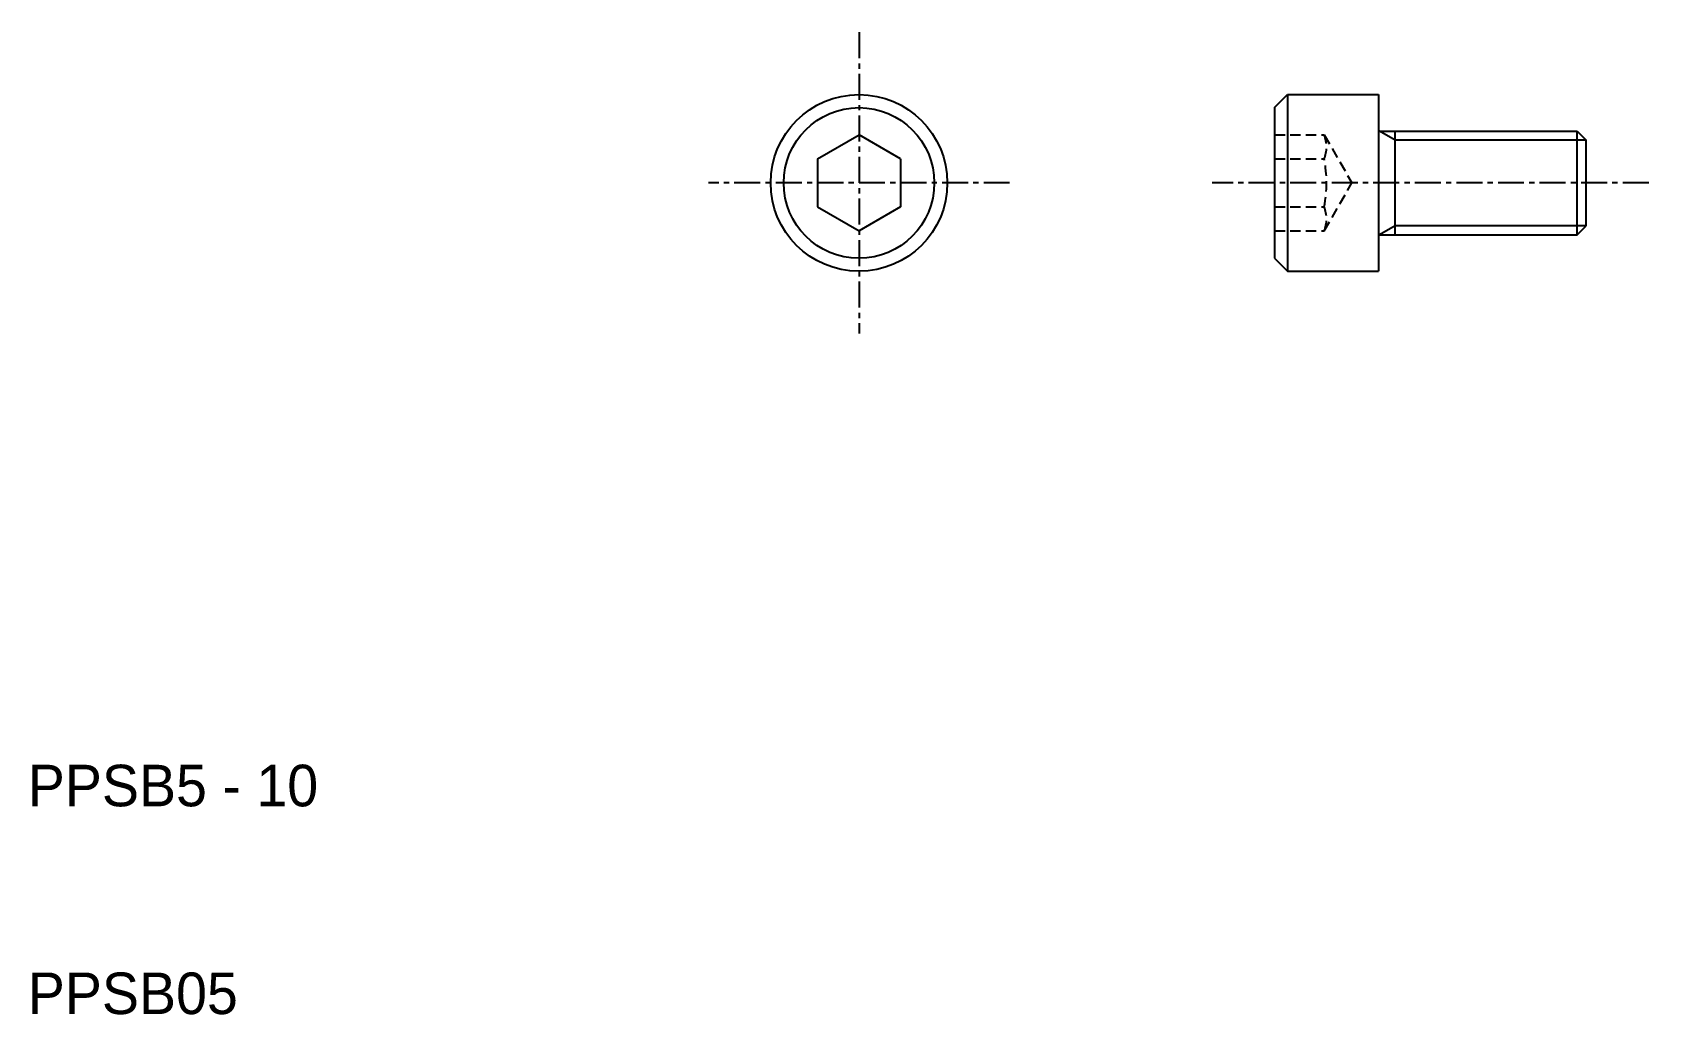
# Model space of a CAD drawing. Extents: x 3.2 to 81, y -53 to -5.8.
import ezdxf

# ---------------------------------------------------------------- set-up
doc = ezdxf.new("R2010")
doc.units = 0
doc.linetypes.add('CENTER', pattern=[2, 1.25, -0.25, 0.25, -0.25])
doc.linetypes.add('DASHED', pattern=[0.75, 0.5, -0.25])
doc.layers.get('0').update_dxf_attribs({"linetype": 'CONTINUOUS'})
doc.layers.add('CENTER', color=1, linetype='CENTER')

msp = doc.modelspace()

# ---------------------------------------------------------------- linework, layer by layer
at = {"color": 7, "linetype": 'CONTINUOUS'}
for p, q in [((63, -9.375), (63.625, -8.75)), ((63.625, -8.75), (63.625, -17.25)), ((63.625, -8.75), (68, -8.75)), ((68, -8.75), (68, -10.5)), ((63, -9.375), (63, -16.625)), ((41, -11.845), (43, -10.691)), ((45, -11.845), (43, -10.691)), ((68, -10.5), (77.567, -10.5)), ((68, -10.5), (68, -15.5)), ((68.8, -15.5), (68.8, -10.5)), ((77.567, -15.5), (77.567, -10.5)), ((77.567, -10.5), (78, -10.933)), ((78, -15.067), (78, -10.933)), ((41, -11.845), (41, -14.155)), ((45, -11.845), (45, -14.155)), ((41, -14.155), (43, -15.309)), ((45, -14.155), (43, -15.309)), ((68, -15.5), (77.567, -15.5)), ((68, -15.5), (68, -17.25)), ((77.567, -15.5), (78, -15.067)), ((63, -16.625), (63.625, -17.25)), ((63.625, -17.25), (68, -17.25))]:
    msp.add_line(p, q, dxfattribs=at)
at = {"color": 3, "linetype": 'DASHED'}
for p, q in [((63, -10.691), (65.388, -10.691)), ((65.388, -10.691), (66.721, -13)), ((63, -11.845), (65.388, -11.845)), ((65.388, -15.309), (66.721, -13)), ((63, -14.155), (65.388, -14.155)), ((63, -15.309), (65.388, -15.309))]:
    msp.add_line(p, q, dxfattribs=at)
at = {"color": 3, "linetype": 'CONTINUOUS'}
for p, q in [((68.8, -10.933), (68.05, -10.5)), ((78, -10.933), (68.8, -10.933)), ((68.8, -15.067), (68.05, -15.5)), ((78, -15.067), (68.8, -15.067))]:
    msp.add_line(p, q, dxfattribs=at)
at = {"color": 7, "linetype": 'CONTINUOUS'}
for radius in [4.25, 3.625]:
    msp.add_circle((43, -13), radius, dxfattribs=at)
at = {"color": 3, "linetype": 'DASHED'}
for centre, radius, start, end in [((63.958, -11.268), 1.542, 338.01264, 21.98736), ((59.5, -13), 6, 348.9042, 11.0958), ((63.958, -14.732), 1.542, 338.01264, 21.98736)]:
    msp.add_arc(centre, radius, start, end, dxfattribs=at)
at = {"layer": 'CENTER', "color": 1, "linetype": 'CENTER'}
for p, q in [((43, -5.75), (43, -20.25)), ((50.25, -13), (35.75, -13)), ((81, -13), (60, -13))]:
    msp.add_line(p, q, dxfattribs=at)

# ---------------------------------------------------------------- texts
at = {"color": 7, "linetype": 'CONTINUOUS'}
for s, p in [('PPSB5 - 10', (3, -43)), ('PPSB05', (3, -53))]:
    msp.add_text(s, height=2, dxfattribs=at).set_placement(p)

doc.saveas('drawing.dxf')
